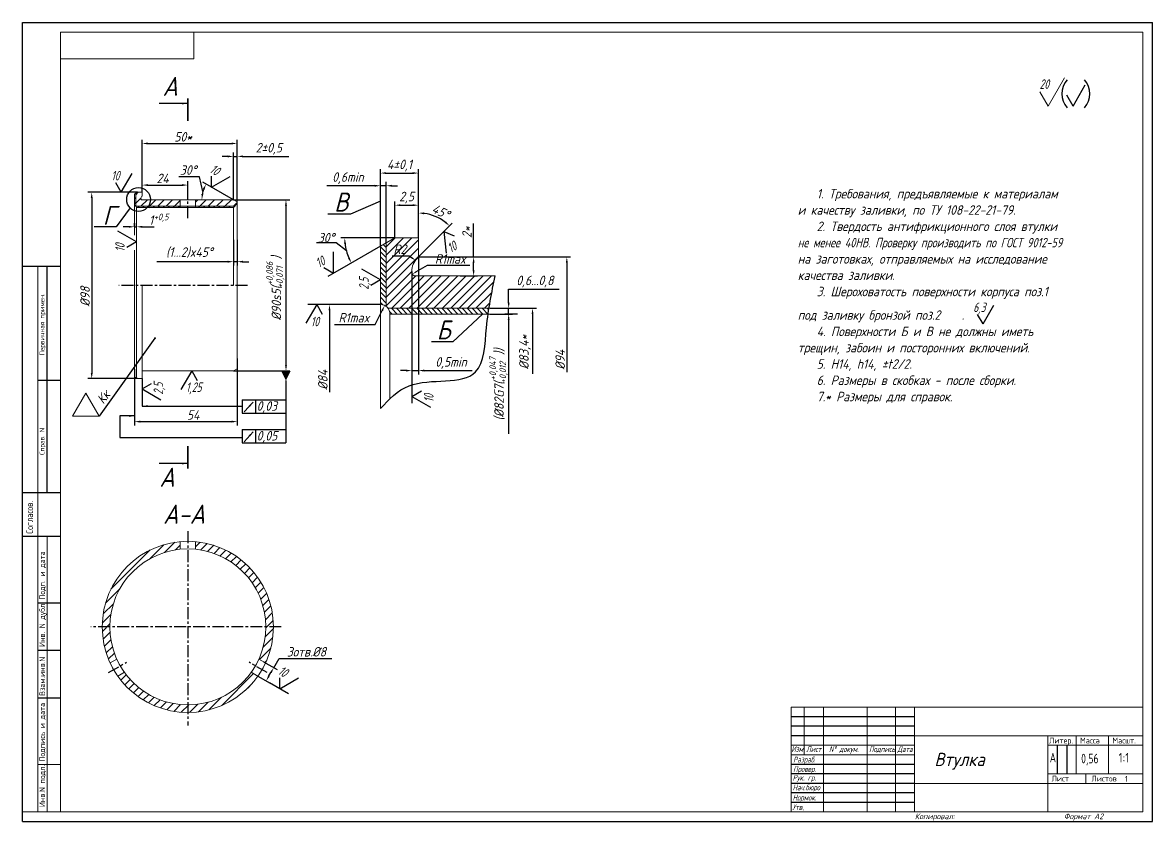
# Model space of a CAD drawing. Extents: x 6537 to 7131, y -579 to -159.
import ezdxf

# ---------------------------------------------------------------- set-up
doc = ezdxf.new("R2010")
doc.units = 0
doc.header["$MEASUREMENT"] = 0
doc.linetypes.add('CENTER', pattern=[2, 1.25, -0.25, 0.25, -0.25])
doc.layers.get('0').update_dxf_attribs({"linetype": 'CONTINUOUS'})
doc.layers.get('DEFPOINTS').update_dxf_attribs({"linetype": 'CONTINUOUS'})
doc.layers.add('TOST', color=110, linetype='CONTINUOUS', lineweight=20)
doc.styles.get("Standard").update_dxf_attribs({"font": 'simplex.shx', "width": 0.85, "oblique": 15, "height": 5})
doc.dimstyles.get("Standard").update_dxf_attribs({"dimtxt": 5, "dimasz": 3, "dimexe": 2, "dimexo": 0, "dimgap": 1, "dimtad": 1, "dimdec": 0, "dimdsep": 46, "dimlunit": 6, "dimtxsty": 'STANDARD', "dimcen": 0.09, "dimclrt": 7, "dimadec": 0, "dimazin": 0, "dimtfac": 1, "dimtdec": 0, "dimtmove": 0, "dimatfit": 3, "dimfxl": 1, "dimtolj": 1, "dimtzin": 0, "dimarcsym": 0})
pattern_1 = [(45, (6340.2052, 736.367), (-2.209709, 2.209709), [])]
pattern_2 = [(135, (6340.2052, 736.367), (-1.3258252, -1.3258252), [])]

# ---------------------------------------------------------------- blocks, each defined once
blk = doc.blocks.new('*D420')
at = {"color": 0, "lineweight": -2, "transparency": 16777216}
for p, q in [((6647.7, -252.09), (6677.3, -252.09)), ((6675.3, -255.09), (6675.3, -339.09)), ((6647.7, -342.09), (6677.3, -342.09))]:
    blk.add_line(p, q, dxfattribs=at)
at = {"color": 0, "transparency": 16777216}
for points in [[(6674.8, -255.09), (6675.8, -255.09), (6675.3, -252.09)], [(6674.8, -339.09), (6675.8, -339.09), (6675.3, -342.09)]]:
    blk.add_solid(points, dxfattribs=at)
at = {"layer": 'DEFPOINTS', "color": 0, "transparency": 16777216}
for p in [(6647.7, -252.09), (6647.7, -342.09), (6675.3, -342.09)]:
    blk.add_point(p, dxfattribs=at)
at = {"color": 7, "transparency": 16777216, "insert": (6670.49, -298.6), "char_height": 5, "attachment_point": 5, "rotation": 90}
blk.add_mtext('\\A1;%%c90s5(     )', dxfattribs=at)
blk = doc.blocks.new('_DOTSMALL')
at = {"color": 0, "linetype": 'ByBlock', "const_width": 0.5}
blk.add_lwpolyline([(-0.0625, 0, 1), (0.0625, 0, 1)], format="xyb", close=True, dxfattribs=at)
blk = doc.blocks.new('_NONE')
at = {"color": 0, "linetype": 'ByBlock'}
blk.add_circle((0, 0), 0.25, dxfattribs=at)
blk = doc.blocks.new('*D421')
at = {"color": 0, "lineweight": -2, "transparency": 16777216}
for p, q in [((6649.7, -335.44), (6649.7, -370.72)), ((6595.7, -341.18), (6595.7, -370.72)), ((6598.7, -368.72), (6646.7, -368.72))]:
    blk.add_line(p, q, dxfattribs=at)
at = {"color": 0, "transparency": 16777216}
for points in [[(6598.7, -368.22), (6598.7, -369.22), (6595.7, -368.72)], [(6646.7, -368.22), (6646.7, -369.22), (6649.7, -368.72)]]:
    blk.add_solid(points, dxfattribs=at)
at = {"layer": 'DEFPOINTS', "color": 0, "transparency": 16777216}
for p in [(6649.7, -335.44), (6595.7, -341.18), (6649.7, -368.72)]:
    blk.add_point(p, dxfattribs=at)
at = {"color": 7, "transparency": 16777216, "insert": (6626.48, -365.22), "char_height": 5, "attachment_point": 5}
blk.add_mtext('\\A1;54', dxfattribs=at)
blk = doc.blocks.new('*D422')
at = {"color": 0, "lineweight": -2, "transparency": 16777216}
for p, q in [((6647.7, -273.12), (6647.7, -286.63)), ((6649.7, -273.12), (6649.7, -286.63)), ((6644.7, -284.63), (6607.32, -284.63)), ((6649.7, -284.63), (6647.7, -284.63)), ((6652.7, -284.63), (6655.7, -284.63))]:
    blk.add_line(p, q, dxfattribs=at)
at = {"color": 0, "transparency": 16777216}
for points in [[(6644.7, -284.13), (6644.7, -285.13), (6647.7, -284.63)], [(6652.7, -284.13), (6652.7, -285.13), (6649.7, -284.63)]]:
    blk.add_solid(points, dxfattribs=at)
at = {"layer": 'DEFPOINTS', "color": 0, "transparency": 16777216}
for p in [(6647.7, -273.12), (6649.7, -273.12), (6647.7, -284.63)]:
    blk.add_point(p, dxfattribs=at)
at = {"color": 7, "transparency": 16777216, "insert": (6624.51, -279.82), "char_height": 5, "attachment_point": 5}
blk.add_mtext('\\A1;(1...2)x45%%d', dxfattribs=at)
blk = doc.blocks.new('*D423')
at = {"color": 0, "lineweight": -2, "transparency": 16777216}
for p, q in [((6599.7, -248.09), (6599.7, -242.34)), ((6623.7, -248.95), (6623.7, -242.34)), ((6602.7, -244.34), (6620.7, -244.34))]:
    blk.add_line(p, q, dxfattribs=at)
at = {"color": 0, "transparency": 16777216}
for points in [[(6602.7, -243.84), (6602.7, -244.84), (6599.7, -244.34)], [(6620.7, -243.84), (6620.7, -244.84), (6623.7, -244.34)]]:
    blk.add_solid(points, dxfattribs=at)
at = {"layer": 'DEFPOINTS', "color": 0, "transparency": 16777216}
for p in [(6599.7, -248.09), (6623.7, -244.34), (6623.7, -248.95)]:
    blk.add_point(p, dxfattribs=at)
at = {"color": 7, "transparency": 16777216, "insert": (6610.45, -240.84), "char_height": 5, "attachment_point": 5}
blk.add_mtext('\\A1;24', dxfattribs=at)
blk = doc.blocks.new('*D424')
at = {"color": 0, "lineweight": -2, "transparency": 16777216}
for p, q in [((6629.88, -239.95), (6618.89, -239.95)), ((6631.64, -247.78), (6629.88, -239.95)), ((6647.7, -252.09), (6631.57, -242.78))]:
    blk.add_line(p, q, dxfattribs=at)
blk.add_arc((6647.7, -252.09), 16.62, 160.35465, 169.64535, dxfattribs=at)
at = {"color": 0, "transparency": 16777216}
for points in [[(6631.84, -249.14), (6630.85, -249.05), (6631.07, -252.09)], [(6631.59, -246.29), (6632.49, -246.71), (6633.3, -243.78)]]:
    blk.add_solid(points, dxfattribs=at)
at = {"layer": 'DEFPOINTS', "color": 0, "transparency": 16777216}
for p in [(6631.32, -249.2), (6599.4, -252.09), (6647.7, -252.09), (6647.7, -252.09), (6649.7, -253.24)]:
    blk.add_point(p, dxfattribs=at)
at = {"color": 7, "transparency": 16777216, "insert": (6623.89, -236.45), "char_height": 5, "attachment_point": 5}
blk.add_mtext('\\A1;30°', dxfattribs=at)
blk = doc.blocks.new('*D425')
at = {"color": 0, "lineweight": -2, "transparency": 16777216}
for p, q in [((6644.7, -229.27), (6641.7, -229.27)), ((6647.7, -252.09), (6647.7, -227.27)), ((6647.7, -229.27), (6649.7, -229.27)), ((6649.7, -253.24), (6649.7, -227.27)), ((6652.7, -229.27), (6676.84, -229.27))]:
    blk.add_line(p, q, dxfattribs=at)
at = {"color": 0, "transparency": 16777216}
for points in [[(6644.7, -228.77), (6644.7, -229.77), (6647.7, -229.27)], [(6652.7, -228.77), (6652.7, -229.77), (6649.7, -229.27)]]:
    blk.add_solid(points, dxfattribs=at)
at = {"layer": 'DEFPOINTS', "color": 0, "transparency": 16777216}
for p in [(6649.7, -229.27), (6647.7, -252.09), (6649.7, -253.24)]:
    blk.add_point(p, dxfattribs=at)
at = {"color": 7, "transparency": 16777216, "insert": (6666.27, -225.29), "char_height": 5, "attachment_point": 5}
blk.add_mtext('\\A1;2%%p0,5', dxfattribs=at)
blk = doc.blocks.new('*D426')
at = {"color": 0, "lineweight": -2, "transparency": 16777216}
for p, q in [((6599.7, -248.09), (6599.7, -220.47)), ((6602.7, -222.47), (6646.7, -222.47)), ((6649.7, -253.24), (6649.7, -220.47))]:
    blk.add_line(p, q, dxfattribs=at)
at = {"color": 0, "transparency": 16777216}
for points in [[(6602.7, -221.97), (6602.7, -222.97), (6599.7, -222.47)], [(6646.7, -221.97), (6646.7, -222.97), (6649.7, -222.47)]]:
    blk.add_solid(points, dxfattribs=at)
at = {"layer": 'DEFPOINTS', "color": 0, "transparency": 16777216}
for p in [(6649.7, -222.47), (6599.7, -248.09), (6649.7, -253.24)]:
    blk.add_point(p, dxfattribs=at)
at = {"color": 7, "transparency": 16777216, "insert": (6621.23, -218.97), "char_height": 5, "attachment_point": 5}
blk.add_mtext('\\A1;50*', dxfattribs=at)
blk = doc.blocks.new('*D427')
at = {"color": 0, "lineweight": -2, "transparency": 16777216}
for p, q in [((6597.2, -248.09), (6571.17, -248.09)), ((6573.17, -251.09), (6573.17, -343.09)), ((6597.2, -346.09), (6571.17, -346.09))]:
    blk.add_line(p, q, dxfattribs=at)
at = {"color": 0, "transparency": 16777216}
for points in [[(6572.67, -251.09), (6573.67, -251.09), (6573.17, -248.09)], [(6572.67, -343.09), (6573.67, -343.09), (6573.17, -346.09)]]:
    blk.add_solid(points, dxfattribs=at)
at = {"layer": 'DEFPOINTS', "color": 0, "transparency": 16777216}
for p in [(6597.2, -248.09), (6573.17, -346.09), (6597.2, -346.09)]:
    blk.add_point(p, dxfattribs=at)
at = {"color": 7, "transparency": 16777216, "insert": (6569.67, -303.02), "char_height": 5, "attachment_point": 5, "rotation": 90}
blk.add_mtext('\\A1;%%c98', dxfattribs=at)
blk = doc.blocks.new('*D428')
at = {"color": 0, "lineweight": -2, "transparency": 16777216}
for p, q in [((6592.7, -266.29), (6589.7, -266.29)), ((6595.7, -266.29), (6595.7, -264.29)), ((6595.7, -266.29), (6596.7, -266.29)), ((6596.7, -266.29), (6596.7, -264.29)), ((6599.7, -266.29), (6606.03, -266.29))]:
    blk.add_line(p, q, dxfattribs=at)
at = {"color": 0, "transparency": 16777216}
for points in [[(6592.7, -265.79), (6592.7, -266.79), (6595.7, -266.29)], [(6599.7, -265.79), (6599.7, -266.79), (6596.7, -266.29)]]:
    blk.add_solid(points, dxfattribs=at)
at = {"layer": 'DEFPOINTS', "color": 0, "transparency": 16777216}
for p in [(6595.7, -266.29), (6596.7, -266.29), (6596.7, -266.29)]:
    blk.add_point(p, dxfattribs=at)
at = {"color": 7, "transparency": 16777216, "insert": (6604.36, -262.79), "char_height": 5, "attachment_point": 5}
blk.add_mtext('\\A1;1', dxfattribs=at)
blk = doc.blocks.new('*D429')
at = {"color": 0, "lineweight": -2, "transparency": 16777216}
for p, q in [((6724.97, -276.48), (6724.97, -236.04)), ((6744.97, -272.15), (6744.97, -236.04)), ((6727.97, -238.04), (6741.97, -238.04))]:
    blk.add_line(p, q, dxfattribs=at)
at = {"color": 0, "transparency": 16777216}
for points in [[(6727.97, -237.54), (6727.97, -238.54), (6724.97, -238.04)], [(6741.97, -237.54), (6741.97, -238.54), (6744.97, -238.04)]]:
    blk.add_solid(points, dxfattribs=at)
at = {"layer": 'DEFPOINTS', "color": 0, "transparency": 16777216}
for p in [(6744.97, -238.04), (6744.97, -272.15), (6724.97, -276.48)]:
    blk.add_point(p, dxfattribs=at)
at = {"color": 7, "transparency": 16777216, "insert": (6734.97, -234.06), "char_height": 5, "attachment_point": 5}
blk.add_mtext('\\A1;4%%p0,1', dxfattribs=at)
blk = doc.blocks.new('*D430')
at = {"color": 0, "lineweight": -2, "transparency": 16777216}
for p, q in [((6732.47, -272.15), (6732.47, -252.92)), ((6735.47, -254.92), (6741.97, -254.92)), ((6744.97, -272.15), (6744.97, -252.92))]:
    blk.add_line(p, q, dxfattribs=at)
at = {"color": 0, "transparency": 16777216}
for points in [[(6735.47, -254.42), (6735.47, -255.42), (6732.47, -254.92)], [(6741.97, -254.42), (6741.97, -255.42), (6744.97, -254.92)]]:
    blk.add_solid(points, dxfattribs=at)
at = {"layer": 'DEFPOINTS', "color": 0, "transparency": 16777216}
for p in [(6744.97, -254.92), (6732.47, -272.15), (6744.97, -272.15)]:
    blk.add_point(p, dxfattribs=at)
at = {"color": 7, "transparency": 16777216, "insert": (6738.72, -250.94), "char_height": 5, "attachment_point": 5}
blk.add_mtext('\\A1;2,5', dxfattribs=at)
blk = doc.blocks.new('*D431')
at = {"color": 0, "lineweight": -2, "transparency": 16777216}
for p, q in [((6724.97, -276.48), (6724.97, -242.7)), ((6727.97, -274.75), (6727.97, -242.7)), ((6721.97, -244.7), (6696.76, -244.7)), ((6727.97, -244.7), (6724.97, -244.7)), ((6730.97, -244.7), (6733.97, -244.7))]:
    blk.add_line(p, q, dxfattribs=at)
at = {"color": 0, "transparency": 16777216}
for points in [[(6721.97, -244.2), (6721.97, -245.2), (6724.97, -244.7)], [(6730.97, -244.2), (6730.97, -245.2), (6727.97, -244.7)]]:
    blk.add_solid(points, dxfattribs=at)
at = {"layer": 'DEFPOINTS', "color": 0, "transparency": 16777216}
for p in [(6724.97, -244.7), (6724.97, -276.48), (6727.97, -274.75)]:
    blk.add_point(p, dxfattribs=at)
at = {"color": 7, "transparency": 16777216, "insert": (6707.87, -240.72), "char_height": 5, "attachment_point": 5}
blk.add_mtext('\\A1;0,6min', dxfattribs=at)
blk = doc.blocks.new('*D432')
at = {"color": 0, "lineweight": -2, "transparency": 16777216}
for p, q in [((6732.47, -272.15), (6704.16, -272.15)), ((6701.6, -274.71), (6691.41, -274.71)), ((6707.06, -278.96), (6701.6, -274.71)), ((6724.97, -276.48), (6707.95, -286.31))]:
    blk.add_line(p, q, dxfattribs=at)
blk.add_arc((6732.47, -272.15), 26.31, 186.53585, 203.46415, dxfattribs=at)
at = {"color": 0, "transparency": 16777216}
for points in [[(6705.83, -275.18), (6706.83, -275.12), (6706.16, -272.15)], [(6708.78, -282.41), (6707.89, -282.86), (6709.69, -285.31)]]:
    blk.add_solid(points, dxfattribs=at)
at = {"layer": 'DEFPOINTS', "color": 0, "transparency": 16777216}
for p in [(6732.47, -272.15), (6732.47, -272.15), (6744.97, -272.15), (6724.97, -276.48), (6707.75, -281.15)]:
    blk.add_point(p, dxfattribs=at)
at = {"color": 7, "transparency": 16777216, "insert": (6696.4, -272.01), "char_height": 5, "attachment_point": 5}
blk.add_mtext('\\A1;30°', dxfattribs=at)
blk = doc.blocks.new('*D433')
at = {"color": 0, "lineweight": -2, "transparency": 16777216}
for p, q in [((6712.43, -307.15), (6696.18, -307.15)), ((6698.18, -310.15), (6698.18, -353.25))]:
    blk.add_line(p, q, dxfattribs=at)
at = {"color": 0, "transparency": 16777216}
blk.add_solid([(6697.68, -310.15), (6698.68, -310.15), (6698.18, -307.15)], dxfattribs=at)
at = {"layer": 'DEFPOINTS', "color": 0, "transparency": 16777216}
for p in [(6712.43, -307.15), (6698.18, -378.67), (6712.43, -378.67)]:
    blk.add_point(p, dxfattribs=at)
at = {"color": 7, "transparency": 16777216, "insert": (6694.68, -346.76), "char_height": 5, "attachment_point": 5, "rotation": 90}
blk.add_mtext('\\A1;%%c84', dxfattribs=at)
blk = doc.blocks.new('*D434')
at = {"color": 0, "lineweight": -2, "transparency": 16777216}
for p, q in [((6722.27, -317.59), (6725.87, -310.36)), ((6700.74, -317.59), (6722.27, -317.59))]:
    blk.add_line(p, q, dxfattribs=at)
at = {"color": 0, "transparency": 16777216}
blk.add_solid([(6725.42, -310.14), (6726.31, -310.59), (6727.21, -307.68)], dxfattribs=at)
at = {"layer": 'DEFPOINTS', "color": 0, "transparency": 16777216}
for p in [(6727.21, -307.68), (6724.97, -312.15)]:
    blk.add_point(p, dxfattribs=at)
at = {"color": 7, "transparency": 16777216, "insert": (6711, -314.09), "char_height": 5, "attachment_point": 5}
blk.add_mtext('\\A1;R1max', dxfattribs=at)
blk = doc.blocks.new('*D435')
at = {"color": 0, "lineweight": -2, "transparency": 16777216}
for p, q in [((6744.97, -272.15), (6744.97, -257.03)), ((6744.97, -282.15), (6762.74, -264.39))]:
    blk.add_line(p, q, dxfattribs=at)
blk.add_arc((6744.97, -282.15), 23.12, 52.43825, 82.56175, dxfattribs=at)
at = {"color": 0, "transparency": 16777216}
for points in [[(6747.94, -259.72), (6748, -258.72), (6744.97, -259.03)], [(6759.4, -263.45), (6758.74, -264.2), (6761.33, -265.8)]]:
    blk.add_solid(points, dxfattribs=at)
at = {"layer": 'DEFPOINTS', "color": 0, "transparency": 16777216}
for p in [(6750.96, -259.82), (6744.97, -272.15), (6744.4, -282.73), (6744.97, -282.15), (6744.97, -282.15)]:
    blk.add_point(p, dxfattribs=at)
at = {"color": 7, "transparency": 16777216, "insert": (6756.67, -258.23), "char_height": 5, "attachment_point": 5, "rotation": 333.94925}
blk.add_mtext('\\A1;45°', dxfattribs=at)
blk = doc.blocks.new('*D436')
at = {"color": 0, "lineweight": -2, "transparency": 16777216}
for p, q in [((6731.17, -281.59), (6740.13, -281.59)), ((6740.13, -281.59), (6741.75, -282.76))]:
    blk.add_line(p, q, dxfattribs=at)
at = {"color": 0, "transparency": 16777216}
blk.add_solid([(6741.95, -282.49), (6741.56, -283.03), (6743.37, -283.94)], dxfattribs=at)
at = {"layer": 'DEFPOINTS', "color": 0, "transparency": 16777216}
for p in [(6743.37, -283.94), (6751.47, -289.8)]:
    blk.add_point(p, dxfattribs=at)
at = {"color": 7, "transparency": 16777216, "insert": (6735.15, -278.09), "char_height": 5, "attachment_point": 5}
blk.add_mtext('\\A1;R2', dxfattribs=at)
blk = doc.blocks.new('*D437')
at = {"color": 0, "lineweight": -2, "transparency": 16777216}
for p, q in [((6749.56, -286.69), (6743.47, -290.15)), ((6771.94, -286.69), (6749.56, -286.69))]:
    blk.add_line(p, q, dxfattribs=at)
at = {"color": 0, "transparency": 16777216}
blk.add_solid([(6743.31, -289.86), (6743.64, -290.44), (6741.74, -291.14)], dxfattribs=at)
at = {"layer": 'DEFPOINTS', "color": 0, "transparency": 16777216}
for p in [(6743.47, -290.15), (6741.74, -291.14)]:
    blk.add_point(p, dxfattribs=at)
at = {"color": 7, "transparency": 16777216, "insert": (6761.68, -283.19), "char_height": 5, "attachment_point": 5}
blk.add_mtext('\\A1;R1max', dxfattribs=at)
blk = doc.blocks.new('*D438')
at = {"color": 0, "lineweight": -2, "transparency": 16777216}
for p, q in [((6744.97, -282.15), (6744.97, -343.88)), ((6741.47, -289.8), (6741.47, -343.88)), ((6738.47, -341.88), (6735.47, -341.88)), ((6741.47, -341.88), (6744.97, -341.88)), ((6747.97, -341.88), (6773.19, -341.88))]:
    blk.add_line(p, q, dxfattribs=at)
at = {"color": 0, "transparency": 16777216}
for points in [[(6738.47, -341.38), (6738.47, -342.38), (6741.47, -341.88)], [(6747.97, -341.38), (6747.97, -342.38), (6744.97, -341.88)]]:
    blk.add_solid(points, dxfattribs=at)
at = {"layer": 'DEFPOINTS', "color": 0, "transparency": 16777216}
for p in [(6744.97, -282.15), (6741.47, -289.8), (6744.97, -341.88)]:
    blk.add_point(p, dxfattribs=at)
at = {"color": 7, "transparency": 16777216, "insert": (6762.08, -337.9), "char_height": 5, "attachment_point": 5}
blk.add_mtext('\\A1;0,5min', dxfattribs=at)
blk = doc.blocks.new('*D439')
at = {"color": 0, "lineweight": -2, "transparency": 16777216}
for p, q in [((6773.95, -282.15), (6773.95, -264.57)), ((6744.97, -282.15), (6775.95, -282.15)), ((6773.95, -289.15), (6773.95, -285.15)), ((6766.87, -292.15), (6775.95, -292.15))]:
    blk.add_line(p, q, dxfattribs=at)
at = {"color": 0, "transparency": 16777216}
for points in [[(6773.45, -285.15), (6774.45, -285.15), (6773.95, -282.15)], [(6773.45, -289.15), (6774.45, -289.15), (6773.95, -292.15)]]:
    blk.add_solid(points, dxfattribs=at)
at = {"layer": 'DEFPOINTS', "color": 0, "transparency": 16777216}
for p in [(6744.97, -282.15), (6766.87, -292.15), (6773.95, -292.15)]:
    blk.add_point(p, dxfattribs=at)
at = {"color": 7, "transparency": 16777216, "insert": (6770.45, -269.18), "char_height": 5, "attachment_point": 5, "rotation": 90}
blk.add_mtext('\\A1;2*', dxfattribs=at)
blk = doc.blocks.new('*D440')
at = {"color": 0, "lineweight": -2, "transparency": 16777216}
for p, q in [((6782.51, -312.14), (6794.37, -312.14)), ((6792.37, -315.14), (6792.37, -375.17))]:
    blk.add_line(p, q, dxfattribs=at)
at = {"color": 0, "transparency": 16777216}
blk.add_solid([(6791.87, -315.14), (6792.87, -315.14), (6792.37, -312.14)], dxfattribs=at)
at = {"layer": 'DEFPOINTS', "color": 0, "transparency": 16777216}
for p in [(6782.51, -312.14), (6787, -395.32), (6792.37, -395.32)]:
    blk.add_point(p, dxfattribs=at)
at = {"color": 7, "transparency": 16777216, "insert": (6787.56, -349.23), "char_height": 5, "attachment_point": 5, "rotation": 90}
blk.add_mtext('\\A1;(%%c82G7(     ))', dxfattribs=at)
blk = doc.blocks.new('*D441')
at = {"color": 0, "lineweight": -2, "transparency": 16777216}
for p, q in [((6792.37, -306.15), (6792.37, -299.03)), ((6792.37, -299.03), (6818.95, -299.03)), ((6782.59, -309.15), (6794.37, -309.15)), ((6797.08, -312.14), (6790.37, -312.14)), ((6792.37, -312.14), (6792.37, -309.15)), ((6792.37, -315.14), (6792.37, -318.14))]:
    blk.add_line(p, q, dxfattribs=at)
at = {"color": 0, "transparency": 16777216}
for points in [[(6791.87, -306.15), (6792.87, -306.15), (6792.37, -309.15)], [(6791.87, -315.14), (6792.87, -315.14), (6792.37, -312.14)]]:
    blk.add_solid(points, dxfattribs=at)
at = {"layer": 'DEFPOINTS', "color": 0, "transparency": 16777216}
for p in [(6782.59, -309.15), (6792.37, -312.14), (6797.08, -312.14)]:
    blk.add_point(p, dxfattribs=at)
at = {"color": 7, "transparency": 16777216, "insert": (6806.16, -295.06), "char_height": 5, "attachment_point": 5}
blk.add_mtext('\\A1;0,6...0,8', dxfattribs=at)
blk = doc.blocks.new('*D442')
at = {"color": 0, "lineweight": -2, "transparency": 16777216}
for p, q in [((6794.37, -309.15), (6806.95, -309.15)), ((6804.95, -312.15), (6804.95, -343.56))]:
    blk.add_line(p, q, dxfattribs=at)
at = {"color": 0, "transparency": 16777216}
blk.add_solid([(6804.45, -312.15), (6805.45, -312.15), (6804.95, -309.15)], dxfattribs=at)
at = {"layer": 'DEFPOINTS', "color": 0, "transparency": 16777216}
for p in [(6794.37, -309.15), (6799.73, -380.63), (6804.95, -380.63)]:
    blk.add_point(p, dxfattribs=at)
at = {"color": 7, "transparency": 16777216, "insert": (6800.98, -332.18), "char_height": 5, "attachment_point": 5, "rotation": 90}
blk.add_mtext('\\A1;%%c83,4*', dxfattribs=at)
blk = doc.blocks.new('*D443')
at = {"color": 0, "lineweight": -2, "transparency": 16777216}
for p, q in [((6775.95, -282.15), (6824.96, -282.15)), ((6822.96, -285.15), (6822.96, -342.71))]:
    blk.add_line(p, q, dxfattribs=at)
at = {"color": 0, "transparency": 16777216}
blk.add_solid([(6822.46, -285.15), (6823.46, -285.15), (6822.96, -282.15)], dxfattribs=at)
at = {"layer": 'DEFPOINTS', "color": 0, "transparency": 16777216}
for p in [(6775.95, -282.15), (6775.95, -408.71), (6822.96, -408.71)]:
    blk.add_point(p, dxfattribs=at)
at = {"color": 7, "transparency": 16777216, "insert": (6819.46, -336.23), "char_height": 5, "attachment_point": 5, "rotation": 90}
blk.add_mtext('\\A1;%%c94', dxfattribs=at)
blk = doc.blocks.new('*D444')
at = {"color": 0, "lineweight": -2, "transparency": 16777216}
for p, q in [((6663.56, -495.04), (6670.59, -499.1)), ((6668.86, -498.1), (6671.66, -493.24)), ((6671.66, -493.24), (6699.46, -493.24)), ((6659.56, -501.97), (6666.59, -506.03)), ((6666.36, -502.43), (6667.36, -500.7))]:
    blk.add_line(p, q, dxfattribs=at)
at = {"color": 0, "transparency": 16777216}
for points in [[(6666.93, -500.45), (6667.79, -500.95), (6668.86, -498.1)], [(6665.93, -502.18), (6666.79, -502.68), (6664.86, -505.03)]]:
    blk.add_solid(points, dxfattribs=at)
at = {"layer": 'DEFPOINTS', "color": 0, "transparency": 16777216}
for p in [(6663.56, -495.04), (6668.86, -498.1), (6659.56, -501.97)]:
    blk.add_point(p, dxfattribs=at)
at = {"color": 7, "transparency": 16777216, "insert": (6686.06, -489.74), "char_height": 5, "attachment_point": 5}
blk.add_mtext('\\A1;3отв.%%c8', dxfattribs=at)

msp = doc.modelspace()

# ---------------------------------------------------------------- hatches: boundary and pattern name
h = msp.add_hatch()
h.set_pattern_fill('ANSI31', scale=15, angle=90, style=0)
h.set_pattern_definition(pattern_2)
h.paths.add_polyline_path([(6596.3, -248.61), (6595.7, -248.95), (6595.7, -255.09, -0.162278), (6596.3, -255.29)])
h.paths.add_polyline_path([(6602.94, -255.49), (6596.5, -255.49, -0.162278), (6596.7, -256.09), (6602.47, -256.09, 0.030518)])
h = msp.add_hatch()
h.set_pattern_fill('ANSI31', scale=25, style=0)
h.set_pattern_definition(pattern_1)
h.paths.add_polyline_path([(6647.7, -252.09), (6627.7, -252.09), (6627.7, -255.49), (6648.3, -255.49), (6649.7, -254.09), (6649.7, -253.24)])
h.paths.add_polyline_path([(6619.7, -252.09), (6604.05, -252.09, -0.145971), (6602.94, -255.49), (6619.7, -255.49)])
h.paths.add_polyline_path([(6604.05, -252.09), (6599.4, -252.09, -0.414214), (6599, -251.69), (6599, -251.62, -0.198912), (6599.58, -250.2), (6599.7, -250.09), (6599.7, -248.09), (6597.2, -248.09), (6596.3, -248.61), (6596.3, -255.29, -0.071068), (6596.5, -255.49), (6602.94, -255.49, 0.145971)])
h = msp.add_hatch()
h.set_pattern_fill('ANSI31', scale=15, angle=90, style=0)
h.set_pattern_definition(pattern_2)
h.paths.add_polyline_path([(6619.7, -255.49), (6602.94, -255.49, -0.030518), (6602.47, -256.09), (6619.7, -256.09)])
h.paths.add_polyline_path([(6648.3, -255.49), (6627.7, -255.49), (6627.7, -256.09), (6647.7, -256.09)])
h = msp.add_hatch()
h.set_pattern_fill('ANSI31', scale=25, style=0)
h.set_pattern_definition(pattern_1)
edge = h.paths.add_edge_path()
edge.add_spline(control_points=[(6782.03, -309.15), (6782.97, -303.23), (6784.14, -297.69), (6785.3, -292.15)], knot_values=[88.687389, 88.687389, 88.687389, 88.687389, 106.47899, 106.47899, 106.47899, 106.47899], degree=3, periodic=0)
edge.add_line((6785.3, -292.15), (6743.47, -292.15))
edge.add_arc((6743.47, -290.15), 2, 180, 270, ccw=False)
edge.add_line((6741.47, -290.15), (6741.47, -289.8))
edge.add_arc((6751.47, -289.8), 10, 135, 180, ccw=False)
edge.add_line((6744.4, -282.73), (6744.97, -282.15))
edge.add_line((6744.97, -282.15), (6744.97, -272.15))
edge.add_line((6744.97, -272.15), (6732.47, -272.15))
edge.add_line((6732.47, -272.15), (6727.97, -274.75))
edge.add_line((6727.97, -274.75), (6727.97, -308.15))
edge.add_arc((6724.97, -312.15), 5, 36.8699, 53.1301, ccw=False)
edge.add_line((6728.97, -309.15), (6782.03, -309.15))
h.paths.add_polyline_path([(6729.59, -281.8), (6739.18, -281.8), (6741.16, -274.38), (6731.58, -274.38)], flags=24)
h = msp.add_hatch()
h.set_pattern_fill('ANSI31', scale=15, angle=90, style=0)
h.set_pattern_definition(pattern_2)
edge = h.paths.add_edge_path()
edge.add_spline(control_points=[(6781.58, -312.15), (6781.73, -311.14), (6781.88, -310.14), (6782.03, -309.15)], knot_values=[85.719526, 85.719526, 85.719526, 85.719526, 88.687389, 88.687389, 88.687389, 88.687389], degree=3, periodic=0)
edge.add_line((6782.03, -309.15), (6728.97, -309.15))
edge.add_arc((6724.97, -312.15), 5, 0, 36.8699, ccw=False)
edge.add_line((6729.97, -312.15), (6781.58, -312.15))
h.paths.add_polyline_path([(6727.97, -274.75), (6724.97, -276.48), (6724.97, -307.15, -0.162278), (6727.97, -308.15)])
h = msp.add_hatch()
h.set_pattern_fill('ANSI31', scale=25, style=0)
h.set_pattern_definition(pattern_1)
h.paths.add_polyline_path([(6664.7, -476.65), (6668.7, -476.65, 0.388378), (6627.7, -431.82), (6627.7, -435.84, -0.385874)])
h.paths.add_polyline_path([(6619.7, -435.84), (6619.7, -431.82, 0.388378), (6578.7, -476.65), (6582.7, -476.65, -0.385874)])
h.paths.add_polyline_path([(6582.7, -476.65), (6578.7, -476.65, 0.109078), (6582.88, -495.59), (6586.36, -493.58, -0.106875)])
h.paths.add_polyline_path([(6661.03, -493.58), (6664.51, -495.59, 0.109078), (6668.7, -476.65), (6664.7, -476.65, -0.106875)])
h.paths.add_polyline_path([(6623.7, -517.65), (6623.7, -521.65, 0.244237), (6660.51, -502.52), (6657.03, -500.51, -0.241931)])
h.paths.add_polyline_path([(6623.7, -521.65), (6623.7, -517.65, -0.241931), (6590.36, -500.51), (6586.88, -502.52, 0.244237)])

# ---------------------------------------------------------------- linework, layer by layer
at = {"color": 7}
for p, q in [((6536.82, -158.91), (7130.82, -158.91)), ((6536.82, -578.91), (6536.82, -158.91)), ((7130.82, -578.91), (7130.82, -158.91)), ((7089.16, -202.77), (7095.56, -191.68)), ((7089.16, -202.77), (7085.91, -197.15)), ((6588.67, -248.09), (6585.78, -243.09)), ((6588.67, -248.09), (6594.36, -238.23)), ((6636.18, -245.44), (6636.18, -239.67)), ((6636.18, -245.44), (6646.04, -239.75)), ((6596.7, -274.2), (6586.84, -268.51)), ((6758.37, -268.76), (6759.6, -280.07)), ((6758.37, -268.76), (6763.65, -271.09)), ((6596.7, -274.2), (6591.7, -277.09)), ((6536.82, -578.91), (6536.82, -281.91)), ((6700.25, -290.76), (6700.25, -279.38)), ((6536.82, -286.91), (6556.82, -286.91)), ((6549.82, -405.91), (6549.82, -286.91)), ((6700.25, -290.76), (6695.25, -287.87)), ((6707.95, -286.31), (6697.38, -292.42)), ((6724.97, -294.18), (6715.12, -288.49)), ((6724.97, -294.18), (6719.97, -297.06)), ((6691.48, -307.15), (6685.79, -317.01)), ((6695.39, -307.15), (6686.81, -307.15)), ((6691.48, -307.15), (6694.37, -312.15)), ((6724.97, -307.15), (6695.39, -307.15)), ((7041.83, -317.32), (7047.52, -307.47)), ((7041.83, -317.32), (7038.95, -312.32)), ((6625.76, -342.02), (6620.07, -351.88)), ((6625.76, -342.02), (6628.64, -347.02)), ((6741.47, -343.88), (6741.47, -358.99)), ((6544.82, -346.91), (6556.82, -346.91)), ((6599.63, -351.51), (6604.63, -348.62)), ((6599.7, -346.09), (6599.7, -360.58)), ((6675.3, -347.09), (6675.3, -357.22)), ((6599.63, -351.51), (6609.49, -357.2)), ((6741.47, -355.44), (6746.47, -352.55)), ((6741.47, -355.44), (6751.33, -361.13)), ((6652.32, -357.22), (6675.3, -357.22)), ((6652.32, -357.22), (6652.32, -364.22)), ((6659.32, -357.22), (6659.32, -364.22)), ((6675.3, -357.22), (6675.3, -364.22)), ((6652.32, -364.22), (6675.3, -364.22)), ((6652.32, -364.22), (6659.32, -364.22)), ((6675.3, -364.22), (6675.3, -372.87)), ((6652.32, -372.87), (6675.3, -372.87)), ((6652.32, -372.87), (6652.32, -379.87)), ((6659.32, -372.87), (6659.32, -379.87)), ((6675.3, -372.87), (6675.3, -379.87)), ((6652.32, -379.87), (6675.3, -379.87)), ((6652.32, -379.87), (6659.32, -379.87)), ((6536.82, -405.91), (6556.82, -405.91)), ((6536.82, -428.91), (6556.82, -428.91)), ((6544.64, -463.91), (6556.82, -463.91)), ((6544.82, -488.91), (6556.82, -488.91)), ((6672.01, -509.16), (6672.01, -503.39)), ((6672.01, -509.16), (6681.87, -503.47)), ((6676.68, -511.86), (6666.59, -506.03)), ((6544.82, -513.91), (6556.82, -513.91)), ((7005.82, -523.91), (6940.82, -523.91)), ((7005.82, -528.91), (6940.82, -528.91)), ((7005.82, -533.91), (6940.82, -533.91)), ((7080.82, -538.91), (7080.82, -553.91)), ((7085.82, -538.91), (7085.82, -553.91)), ((7005.82, -548.91), (6940.82, -548.91)), ((7005.82, -553.91), (6940.82, -553.91)), ((7005.82, -558.91), (6940.82, -558.91)), ((7005.82, -563.91), (6940.82, -563.91)), ((7005.82, -568.91), (6940.82, -568.91)), ((6536.82, -578.91), (7130.82, -578.91))]:
    msp.add_line(p, q, dxfattribs=at)
at = {"color": 7, "linetype": 'CENTER', "ltscale": 5}
for p, q in [((6623.7, -261.71), (6623.7, -248.95)), ((6655.06, -297.09), (6587.36, -297.09)), ((6623.7, -426.3), (6623.7, -528.48)), ((6672.84, -476.65), (6572.75, -476.65)), ((6582.03, -500.7), (6591.44, -495.27)), ((6665.36, -500.7), (6655.95, -495.27))]:
    msp.add_line(p, q, dxfattribs=at)
at = {"color": 7, "const_width": 1}
for points in [[(6623.7, -210.65), (6623.7, -198.65)], [(6623.7, -381.52), (6623.7, -393.52)]]:
    msp.add_lwpolyline(points, dxfattribs=at)
at = {"color": 7, "const_width": 0.5}
msp.add_lwpolyline([(6606.18, -324.84, 1), (6606.68, -324.84, 1)], format="xyb", close=True, dxfattribs=at)
at = {"color": 7}
msp.add_lwpolyline([(6675.3, -342.09, 5, 0, 0), (6675.3, -347.09, 0, 0, 0)], format="xyseb", dxfattribs=at)
msp.add_circle((6597.8, -251.93), 6.25, dxfattribs=at)
for centre, start, end in [((7094.23, -196.33), 137.99914, 222.00086), ((7086.97, -196.33), 317.99914, 42.00086)]:
    msp.add_arc(centre, 10.96, start, end, dxfattribs=at)
msp.add_open_spline([(6724.97, -361.84), (6729.47, -357.03), (6742.31, -343.3), (6779.32, -352.48), (6780.13, -316.77), (6783.5, -300.73), (6785.3, -292.15)], degree=3, knots=[0, 0, 0, 0, 19.239669, 54.932919, 78.926333, 106.47899, 106.47899, 106.47899, 106.47899], dxfattribs=at)
at = {"layer": 'TOST', "color": 7}
for p, q in [((6556.82, -163.91), (7125.82, -163.91)), ((6556.82, -573.91), (6556.82, -163.91)), ((6626.82, -177.91), (6626.82, -163.91)), ((7125.82, -573.91), (7125.82, -163.91)), ((6556.82, -177.91), (6626.82, -177.91)), ((7076.04, -202.77), (7084.57, -187.99)), ((7076.04, -202.77), (7071.71, -195.27)), ((6597.2, -248.09), (6595.7, -248.95)), ((6595.7, -270.65), (6595.7, -248.95)), ((6596.3, -255.29), (6596.3, -248.61)), ((6599.7, -248.09), (6597.2, -248.09)), ((6599.7, -250.09), (6599.7, -248.09)), ((6595.7, -255.09), (6595.7, -255.09)), ((6599, -251.69), (6599, -251.62)), ((6647.7, -252.09), (6599.4, -252.09)), ((6599.7, -250.09), (6599.58, -250.2)), ((6619.7, -256.09), (6619.7, -252.09)), ((6627.7, -256.09), (6627.7, -252.09)), ((6647.7, -252.09), (6649.7, -253.24)), ((6647.7, -256.09), (6649.7, -254.09)), ((6649.7, -254.09), (6649.7, -253.24)), ((6649.7, -254.09), (6649.7, -340.93)), ((6648.3, -255.49), (6596.5, -255.49)), ((6647.7, -256.09), (6596.7, -256.09)), ((6596.7, -345.8), (6596.7, -256.09)), ((6647.7, -256.09), (6647.7, -297.09)), ((6732.47, -272.15), (6724.97, -276.48)), ((6744.97, -272.15), (6732.47, -272.15)), ((6744.97, -282.15), (6744.97, -272.15)), ((6595.7, -345.22), (6595.7, -278.54)), ((6724.97, -361.84), (6724.97, -276.48)), ((6727.97, -308.15), (6727.97, -274.75)), ((6744.97, -282.15), (6744.4, -282.73)), ((6544.82, -573.91), (6544.82, -286.91)), ((6556.82, -573.91), (6556.82, -286.91)), ((6741.47, -290.15), (6741.47, -289.8)), ((6785.3, -292.15), (6743.47, -292.15)), ((6599.7, -297.09), (6599.7, -346.09)), ((6724.97, -307.15), (6724.97, -307.15)), ((6782.59, -309.15), (6728.97, -309.15)), ((6782.51, -312.15), (6729.97, -312.15)), ((6729.97, -356.39), (6729.97, -312.15)), ((6647.7, -342.09), (6599.7, -342.09)), ((6647.7, -342.09), (6649.7, -340.93)), ((6597.2, -346.09), (6595.7, -345.22)), ((6599.7, -346.09), (6597.2, -346.09)), ((6563.11, -365.81), (6570.11, -353.68)), ((6577.11, -365.81), (6570.11, -353.68)), ((6563.11, -365.81), (6577.11, -365.81)), ((6549.82, -573.91), (6549.82, -428.91)), ((6619.7, -431.82), (6619.7, -435.84)), ((6627.7, -431.82), (6627.7, -435.84)), ((6582.88, -495.59), (6586.36, -493.58)), ((6664.51, -495.59), (6661.03, -493.58)), ((6586.88, -502.52), (6590.36, -500.51)), ((6660.51, -502.52), (6657.03, -500.51)), ((7125.82, -518.91), (6940.82, -518.91)), ((6940.82, -518.91), (7125.82, -518.91)), ((6940.82, -518.91), (6940.82, -573.91)), ((6940.82, -573.91), (6940.82, -518.91)), ((6947.82, -518.91), (6947.82, -543.91)), ((6957.82, -518.91), (6957.82, -573.91)), ((6980.82, -518.91), (6980.82, -573.91)), ((6995.82, -518.91), (6995.82, -573.91)), ((7005.82, -518.91), (7005.82, -573.91)), ((7125.82, -533.91), (7005.82, -533.91)), ((7075.82, -533.91), (7075.82, -573.91)), ((7090.82, -533.91), (7090.82, -553.91)), ((7107.82, -533.91), (7107.82, -553.91)), ((7005.82, -538.91), (6940.82, -538.91)), ((7125.82, -538.91), (7075.82, -538.91)), ((7005.82, -543.91), (6940.82, -543.91)), ((6544.82, -548.91), (6556.82, -548.91)), ((7125.82, -553.91), (7075.82, -553.91)), ((7095.82, -553.91), (7095.82, -558.91)), ((7125.82, -558.91), (7005.82, -558.91)), ((6536.82, -573.91), (7125.82, -573.91))]:
    msp.add_line(p, q, dxfattribs=at)
for radius in [45, 41]:
    msp.add_circle((6623.7, -476.65), radius, dxfattribs=at)
for centre, radius, start, end in [((6595.7, -256.09), 1, 360, 90), ((6601, -251.62), 2, 135, 180), ((6599.4, -251.69), 0.4, 180, 270), ((6751.47, -289.8), 10, 135, 180), ((6743.47, -290.15), 2, 180, 270), ((6724.97, -312.15), 5, 360, 90)]:
    msp.add_arc(centre, radius, start, end, dxfattribs=at)

# ---------------------------------------------------------------- texts
at = {"color": 7}
for s, height, width, p in [('Первичная примен.', 2.5, 0.85, (6548.32, -333.94)), ('Справ. N', 2.5, 0.85, (6548.32, -386.2)), ('Согласов.', 3.5, 0.8, (6542.3, -427.7)), ('Подп. и дата', 3, 0.8, (6548.64, -462.31)), ('Инв. N дубл.', 3, 0.8, (6548.64, -487.16)), ('Взам.инв.N', 3, 0.8, (6548.64, -512.89)), ('Подпись и дата', 3, 0.8, (6548.64, -547.43)), ('Инв.N подл.', 3, 0.8, (6548.64, -571.39))]:
    msp.add_text(s, height=height, rotation=90, dxfattribs=dict(at, width=width)).set_placement(p)
at = {"color": 7, "oblique": 15, "width": 0.7}
for s, p in [('Изм.', (6941.01, -542.41)), ('Лист', (6948.82, -542.41)), ('N%%d докум.', (6960.82, -542.41)), ('Подпись', (6981.87, -542.41)), ('Дата', (6996.82, -542.41)), ('Разраб.', (6941.95, -547.91)), ('Провер.', (6941.95, -552.91)), ('Рук. гр.', (6941.7, -557.43)), ('Нач.бюро', (6941.7, -562.56)), ('Утв.', (6941.47, -572.91)), ('Нормок.', (6941.7, -567.91))]:
    msp.add_text(s, height=3, dxfattribs=at).set_placement(p)
at = {"color": 7, "width": 0.7}
for p in [(6944.06, -568.01), (6946.93, -573.06)]:
    msp.add_text('.', height=3, dxfattribs=at).set_placement(p)
at = {"color": 7, "char_height": 10, "attachment_point": 6}
for s, insert in [('В', (6708.07, -253.29)), ('Г', (6585.6, -260.27)), ('Б', (6761.79, -320.49))]:
    msp.add_mtext(s, dxfattribs=dict(at, insert=insert))
at = {"layer": 'TOST', "color": 7, "oblique": 15}
for s, height, width, p in [('А', 10, 0.85, (6610.46, -197.43)), ('20', 5, 0.7, (7071.5, -193.75)), ('10', 5, 0.7, (6583.46, -241.89)), ('1. Требования, предъявляемые к материалам', 5, 0.85, (6954.35, -251.38)), ('и качеству заливки, по ТУ 108-22-21-79.', 5, 0.85, (6944.35, -259.96)), ('+0,5', 3.5, 0.85, (6605.82, -262.82)), ('2. Твердость антифрикционного слоя втулки', 5, 0.85, (6954.35, -268.53)), ('не менее 40НВ. Проверку производить по ГОСТ 9012-59', 5, 0.75, (6944.35, -277.1)), ('на заготовках, отправляемых на исследование', 5, 0.85, (6944.35, -285.67)), ('качества заливки.', 5, 0.85, (6944.35, -294.24)), ('3. Шероховатость поверхности корпуса поз.1', 5, 0.85, (6954.35, -302.81)), ('6,3', 5, 0.7, (7036.62, -311.12)), ('под заливку бронзой поз.2    .', 5, 0.85, (6944.35, -315.19)), ('4. Поверхности Б и В не должны иметь', 5, 0.85, (6954.35, -323.77)), ('трещин, забоин и посторонних включений.', 5, 0.85, (6944.35, -332.34)), ('5. H14, h14, %%pt2/2.', 5, 0.85, (6954.35, -340.91)), ('6. Размеры в скобках - после сборки.', 5, 0.85, (6954.35, -349.48)), ('1,25', 5, 0.7, (6622.7, -353.12)), ('7.* Размеры для справок.', 5, 0.85, (6954.35, -358.05)), ('0,03', 5, 0.85, (6659.89, -363.01)), ('0,05', 5, 0.85, (6659.89, -378.66)), ('А', 10, 0.85, (6608.81, -402.95)), ('А-А', 10, 0.85, (6610.76, -422.39)), ('Втулка', 7, 0.85, (7016.24, -549.84)), ('Копировал:', 3, 0.81, (7005.91, -577.75)), ('Формат А2', 3, 0.81, (7084.24, -577.75))]:
    msp.add_text(s, height=height, dxfattribs=dict(at, width=width)).set_placement(p)
for s, height, rotation, width, p in [('10', 5, 330, 0.7, (6634.77, -237.46)), ('10', 5, 90, 0.7, (6590.49, -279.41)), ('10', 5, 30, 0.7, (6761.89, -280.11)), ('+0,086', 3.5, 90, 0.85, (6668.43, -296.94)), ('10', 5, 30, 0.7, (6692.64, -288)), ('+0,071', 3.5, 90, 0.85, (6673.71, -298.47)), ('2,5', 5, 90, 0.7, (6718.77, -299.39)), ('10', 5, 360, 0.7, (6688.36, -318.58)), ('+0,047', 3.5, 90, 0.85, (6785.76, -347.03)), ('+0,012', 3.5, 90, 0.85, (6791.04, -348.57)), ('2,5', 5, 90, 0.7, (6610.72, -354.56)), ('Кк', 5, 51.84596, 0.85, (6579.25, -359.85)), ('10', 5, 90, 0.7, (6752.9, -358.55)), ('10', 5, 330, 0.7, (6670.6, -501.19))]:
    msp.add_text(s, height=height, rotation=rotation, dxfattribs=dict(at, width=width)).set_placement(p)
at = {"layer": 'TOST', "color": 7}
for s, height, width, p in [('Литер.', 3, 0.81, (7076.49, -537.91)), ('Масса', 3, 0.81, (7092.82, -537.91)), ('Масшт.', 3, 0.81, (7109.82, -537.91)), ('А', 5, 0.71, (7076.84, -547.9)), ('0,56', 5, 0.71, (7093.37, -548.36)), ('1:1', 5, 0.81, (7113.04, -547.9)), ('Лист', 3, 0.81, (7077.82, -557.91)), ('Листов', 3, 0.81, (7098.82, -557.91)), ('1', 3, 0.81, (7116.34, -558.04))]:
    msp.add_text(s, height=height, dxfattribs=dict(at, width=width)).set_placement(p)

# ---------------------------------------------------------------- dimensions: what is measured, and where the dimension line sits
at = {"color": 7}
for base, p1, p2, text, override, picture, middle in [((6649.7, -222.47), (6599.7, -248.09), (6649.7, -253.24), '<>*', {"dimblk1": 'NONE', "dimblk2": 'DOTSMALL'}, '*D426', (6621.23, -222.47)), ((6649.7, -229.27), (6647.7, -252.09), (6649.7, -253.24), '<>%%p0,5', {"dimblk1": 'NONE', "dimblk2": 'DOTSMALL'}, '*D425', (6666.27, -229.27)), ((6744.97, -238.04), (6724.97, -276.48), (6744.97, -272.15), '<>%%p0,1', {"dimlfac": 0.2, "dimblk1": 'NONE', "dimblk2": 'DOTSMALL'}, '*D429', (6734.97, -238.04)), ((6724.97, -244.7), (6727.97, -274.75), (6724.97, -276.48), '<>min', {"dimdec": 1, "dimlfac": 0.2, "dimblk1": 'NONE', "dimblk2": 'DOTSMALL'}, '*D431', (6707.87, -244.7)), ((6647.7, -284.63), (6649.7, -273.12), (6647.7, -273.12), '(1...<>)x45%%d', {"dimblk1": 'NONE', "dimblk2": 'DOTSMALL'}, '*D422', (6624.51, -284.63)), ((6744.97, -341.88), (6741.47, -289.8), (6744.97, -282.15), '0,5min', {"dimdec": 1, "dimlfac": 0.2, "dimblk1": 'NONE', "dimblk2": 'DOTSMALL'}, '*D438', (6762.08, -341.88))]:
    dim = msp.add_linear_dim(base=base, p1=p1, p2=p2, text=text, dimstyle='STANDARD', override=override, dxfattribs=at)
    dim.commit()
    dim.dimension.update_dxf_attribs({"geometry": picture, "text_midpoint": middle, "dimtype": 160})
for base, line1, line2, override, picture, middle in [((6631.32, -249.2), ((6647.7, -252.09), (6599.4, -252.09)), ((6647.7, -252.09), (6649.7, -253.24)), {"dimtih": 1, "dimtoh": 1, "dimblk1": 'NONE', "dimblk2": 'DOTSMALL', "dimazin": 2, "dimtmove": 1}, '*D424', (6623.89, -236.45)), ((6750.96, -259.82), ((6744.97, -282.15), (6744.97, -272.15)), ((6744.97, -282.15), (6744.4, -282.73)), {"dimblk1": 'NONE', "dimblk2": 'DOTSMALL', "dimazin": 2}, '*D435', (6755.13, -261.38)), ((6707.75, -281.15), ((6732.47, -272.15), (6724.97, -276.48)), ((6744.97, -272.15), (6732.47, -272.15)), {"dimgap": 0.2, "dimtad": 2, "dimtih": 1, "dimtoh": 1, "dimblk1": 'NONE', "dimblk2": 'DOTSMALL', "dimazin": 2, "dimtmove": 1}, '*D432', (6696.4, -272.01))]:
    dim = msp.add_angular_dim_2l(base=base, line1=line1, line2=line2, dimstyle='STANDARD', override=override, dxfattribs=at)
    dim.commit()
    dim.dimension.update_dxf_attribs({"geometry": picture, "text_midpoint": middle, "dimtype": 162})
for base, p1, p2, override, picture, middle in [((6623.7, -244.34), (6599.7, -248.09), (6623.7, -248.95), {"dimblk1": 'NONE', "dimblk2": 'DOTSMALL'}, '*D423', (6610.45, -244.34)), ((6744.97, -254.92), (6732.47, -272.15), (6744.97, -272.15), {"dimdec": 1, "dimlfac": 0.2, "dimblk1": 'NONE', "dimblk2": 'DOTSMALL'}, '*D430', (6738.72, -254.92)), ((6596.7, -266.29), (6595.7, -266.29), (6596.7, -266.29), {"dimblk1": 'NONE', "dimblk2": 'DOTSMALL'}, '*D428', (6604.36, -266.29)), ((6649.7, -368.72), (6595.7, -341.18), (6649.7, -335.44), {"dimblk1": 'NONE', "dimblk2": 'DOTSMALL'}, '*D421', (6626.48, -368.72))]:
    dim = msp.add_linear_dim(base=base, p1=p1, p2=p2, dimstyle='STANDARD', override=override, dxfattribs=at)
    dim.commit()
    dim.dimension.update_dxf_attribs({"geometry": picture, "text_midpoint": middle, "dimtype": 160})
for base, p1, p2, angle, text, override, picture, middle, dimtype in [((6573.17, -346.09), (6597.2, -248.09), (6597.2, -346.09), 90, '%%c<>', {"dimblk1": 'NONE', "dimblk2": 'DOTSMALL'}, '*D427', (6573.17, -303.02), 160), ((6675.3, -342.09), (6647.7, -252.09), (6647.7, -342.09), 90, '%%c<>s5(     )', {"dimblk1": 'NONE', "dimblk2": 'DOTSMALL'}, '*D420', (6675.3, -298.6), 160), ((6773.95, -292.15), (6744.97, -282.15), (6766.87, -292.15), 90, '<>*', {"dimdec": 1, "dimlfac": 0.2, "dimblk1": 'NONE', "dimblk2": 'DOTSMALL'}, '*D439', (6773.95, -269.18), 160), ((6822.96, -408.71), (6775.95, -282.15), (6775.95, -408.71), 90, '%%c94', {"dimse2": 1, "dimsd2": 1}, '*D443', (6822.96, -336.23), 160), ((6792.37, -312.14), (6782.59, -309.15), (6797.08, -312.14), 90, '<>...0,8', {"dimtih": 1, "dimtoh": 1, "dimdec": 1, "dimlfac": 0.2, "dimblk1": 'NONE', "dimblk2": 'DOTSMALL'}, '*D441', (6806.16, -299.03), 160), ((6698.18, -378.67), (6712.43, -307.15), (6712.43, -378.67), 90, '%%c84', {"dimse2": 1, "dimsd2": 1}, '*D433', (6698.18, -346.76), 160), ((6792.37, -395.32), (6782.51, -312.14), (6787, -395.32), 90, '(%%c82G7(     ))', {"dimse2": 1, "dimsd2": 1}, '*D440', (6792.37, -349.23), 160), ((6804.95, -380.63), (6794.37, -309.15), (6799.73, -380.63), 90, '%%c83,4*', {"dimse2": 1, "dimsd2": 1}, '*D442', (6804.95, -332.18), 160), ((6668.86, -498.1), (6659.56, -501.97), (6663.56, -495.04), 60, '3отв.%%c<>', {"dimtih": 1, "dimtoh": 1, "dimblk1": 'NONE', "dimblk2": 'DOTSMALL'}, '*D444', (6686.06, -493.24), 161)]:
    dim = msp.add_linear_dim(base=base, p1=p1, p2=p2, angle=angle, text=text, dimstyle='STANDARD', override=override, dxfattribs=at)
    dim.commit()
    dim.dimension.update_dxf_attribs({"geometry": picture, "text_midpoint": middle, "dimtype": dimtype})
dim = msp.add_radius_dim(center=(6751.47, -289.8), mpoint=(6743.37, -283.94), dimstyle='STANDARD', override={"dimtxt": 4, "dimasz": 2, "dimtih": 1, "dimtoh": 1, "dimlfac": 0.2, "dimcen": 0, "dimtofl": 0}, dxfattribs=at)
dim.commit()
dim.dimension.update_dxf_attribs({"geometry": '*D436', "text_midpoint": (6735.15, -281.59), "dimtype": 164})
for center, mpoint, text, override, picture, middle in [((6743.47, -290.15), (6741.74, -291.14), 'R1max', {"dimtxt": 4, "dimasz": 2, "dimtih": 1, "dimtoh": 1, "dimdec": 1, "dimlfac": 0.2, "dimcen": 0, "dimtofl": 0}, '*D437', (6761.68, -286.69)), ((6724.97, -312.15), (6727.21, -307.68), '<>max', {"dimtih": 1, "dimtoh": 1, "dimlfac": 0.2, "dimblk1": 'NONE', "dimblk2": 'DOTSMALL'}, '*D434', (6711, -317.59))]:
    dim = msp.add_radius_dim(center=center, mpoint=mpoint, text=text, dimstyle='STANDARD', override=override, dxfattribs=at)
    dim.commit()
    dim.dimension.update_dxf_attribs({"geometry": picture, "text_midpoint": middle, "dimtype": 164})

# ---------------------------------------------------------------- leaders
for points in [[(6623.7, -201.43), (6608.57, -201.43)], [(6658.06, -358.42), (6653.26, -363.61)], [(6658.06, -374.07), (6653.26, -379.27)], [(6623.7, -390.73), (6608.57, -390.73)]]:
    msp.add_leader(points, dimstyle='STANDARD', override={"dimdec": 1}, dxfattribs=at)
at = {"color": 7, "has_arrowhead": 0, "annotation_type": 0, "has_hookline": 1, "hookline_direction": 1}
for points, text_width in [([(6724.97, -252.85), (6709.21, -259.61), (6706.21, -259.61)], 7.84), ([(6593.37, -256.35), (6586.04, -266.33), (6583.04, -266.33)], 7.54), ([(6778.7, -312.15), (6762.94, -326.81), (6759.94, -326.81)], 7.13)]:
    msp.add_leader(points, dimstyle='STANDARD', dxfattribs=dict(at, text_width=text_width))
at = {"color": 7, "has_arrowhead": 0}
msp.add_leader([(6606.43, -324.84), (6577.11, -365.81)], dimstyle='STANDARD', override={"dimdec": 1}, dxfattribs=at)
at = {"color": 7}
for points in [[(6599.7, -360.58), (6652.32, -360.58)], [(6595.7, -365.75), (6588.02, -365.75), (6588.02, -377.04), (6652.32, -377.04)]]:
    msp.add_leader(points, dimstyle='STANDARD', dxfattribs=at)

doc.saveas('drawing.dxf')
